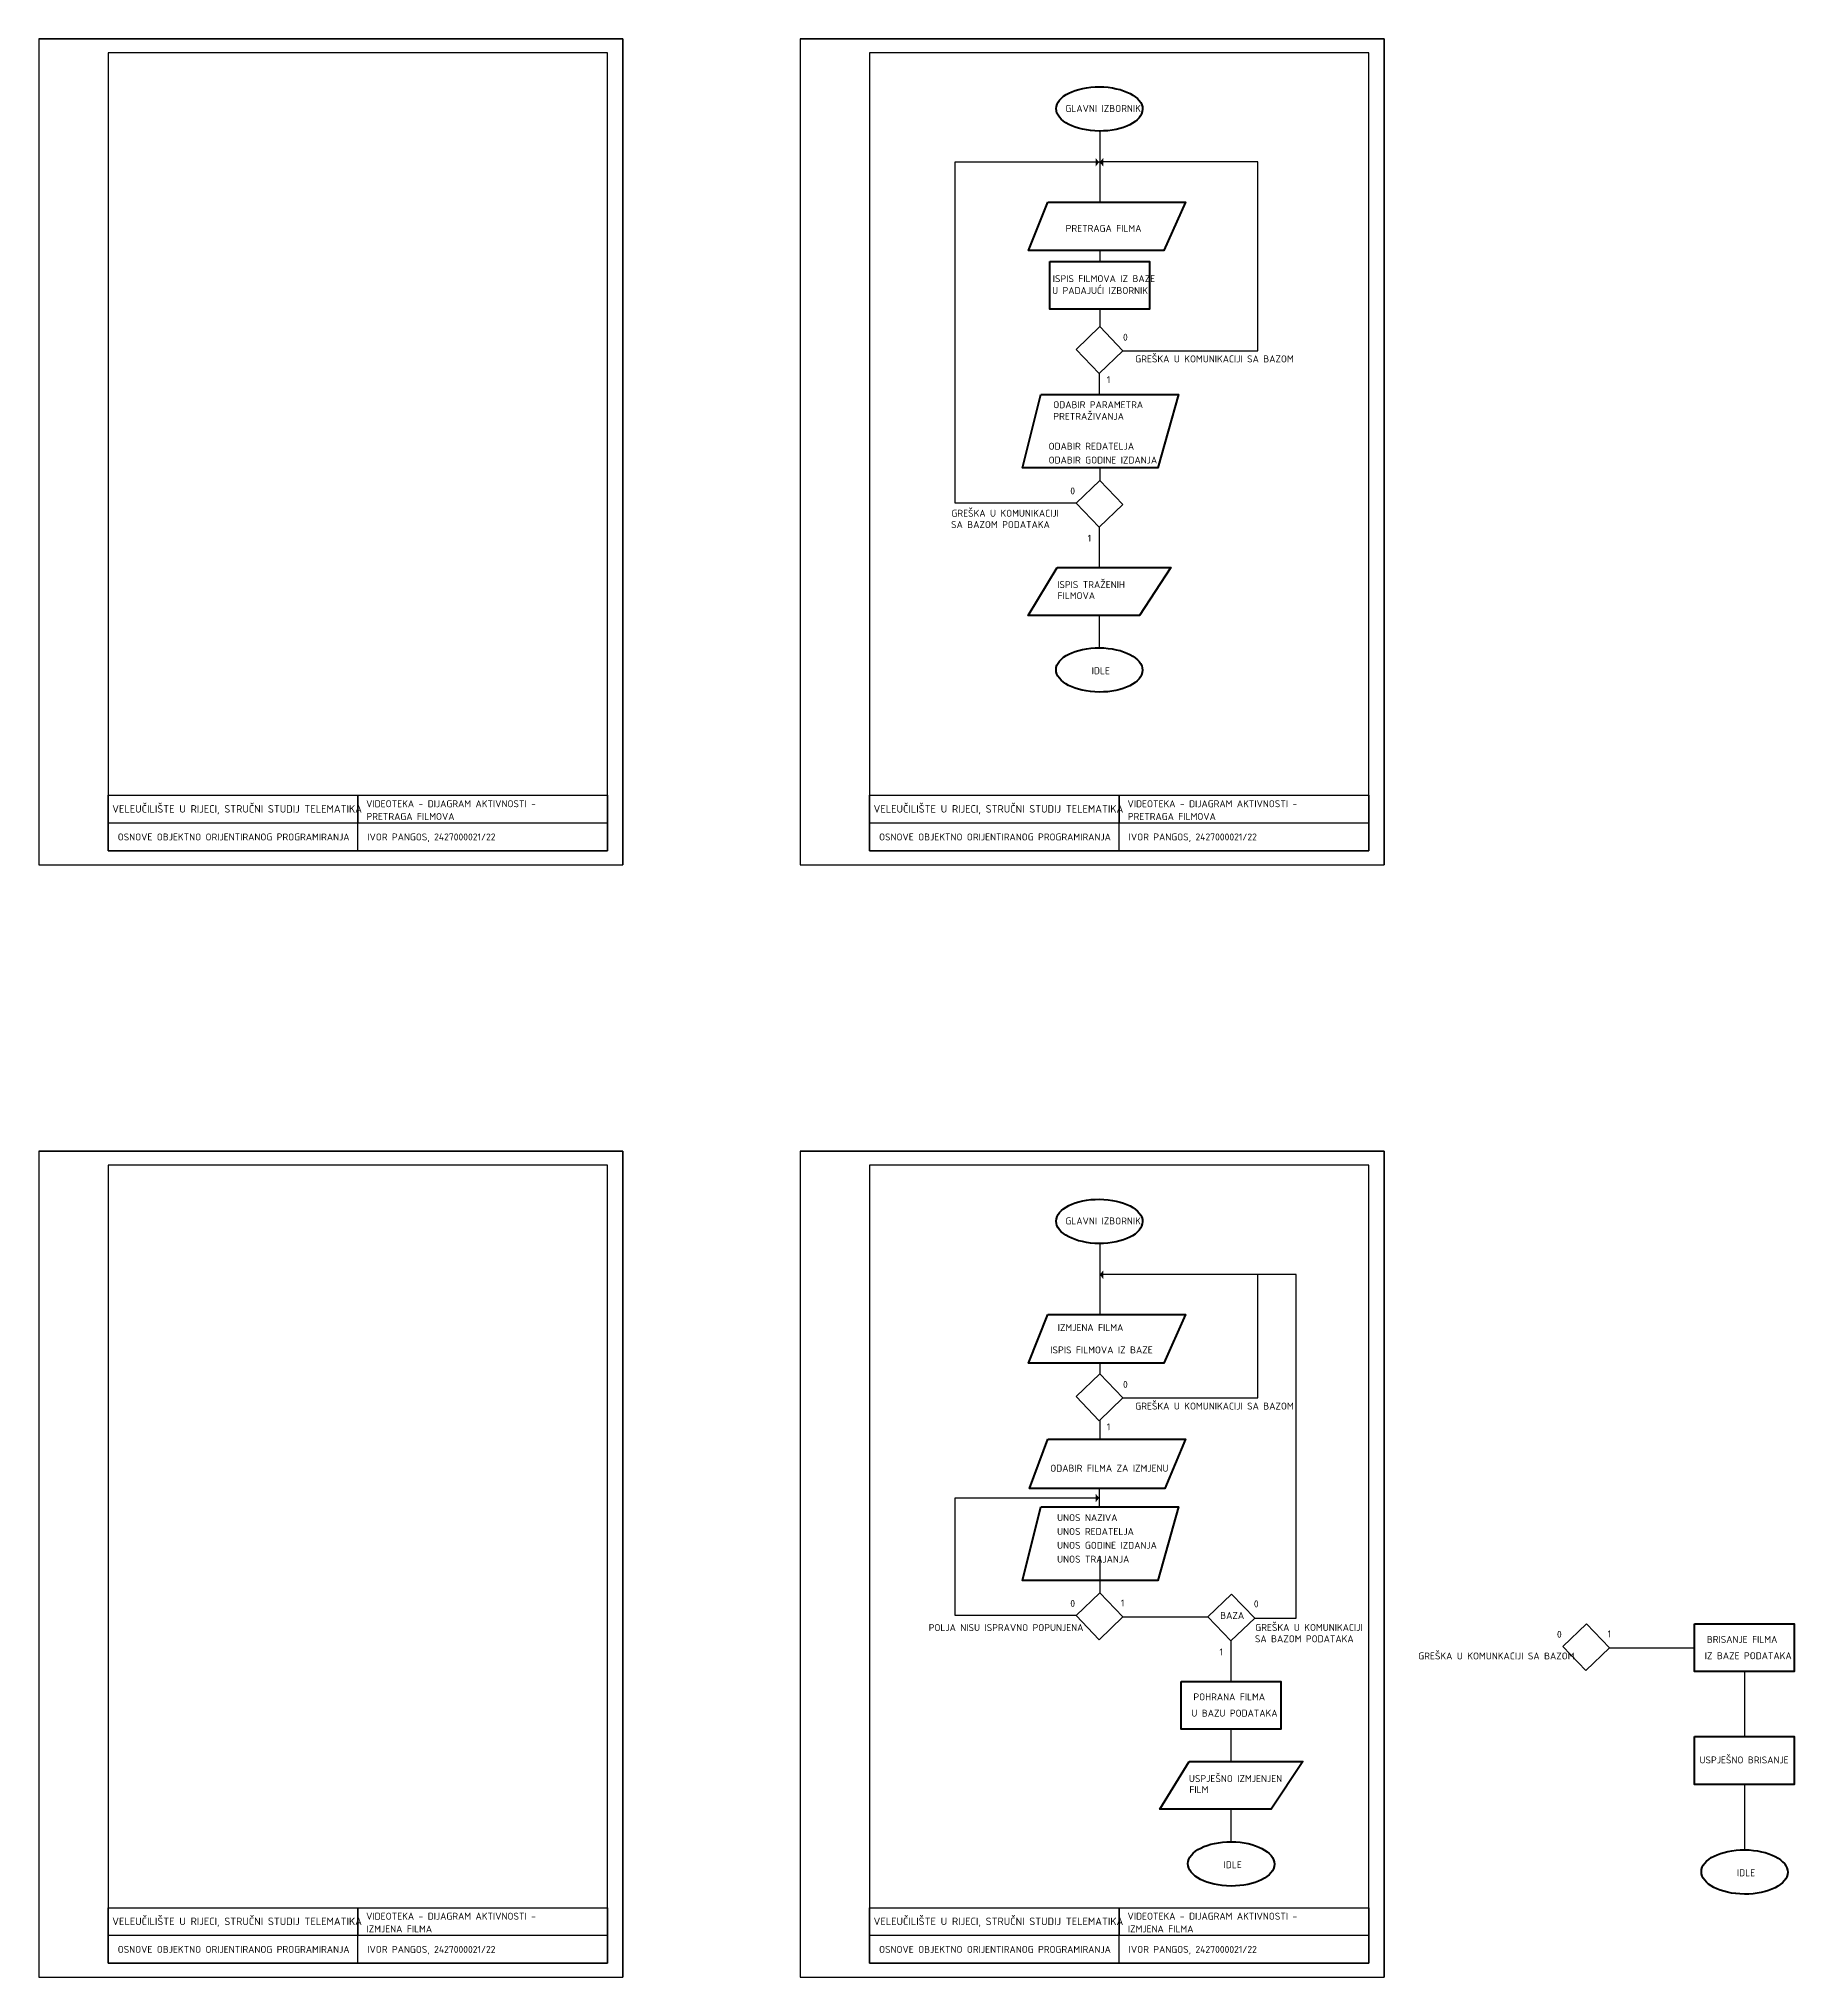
# Model space of a CAD drawing. Header units: millimetres. Extents: x -4325 to 12100, y -4000 to 50970.
# Drawn here: x -2737 to 3574, y 36000 to 42970 of the extents above; entities that cross this region are included whole.
import ezdxf

# ---------------------------------------------------------------- set-up
doc = ezdxf.new("R2010")
doc.units = ezdxf.units.MM
doc.header["$LTSCALE"] = 30
doc.layers.add('__DIJAGRAM_USE_CASE', color=20, linetype='Continuous', lineweight=40)
doc.layers.add('__VEZE', color=250, linetype='Continuous', lineweight=30)
for name, color, linetype in [('OKVIR', 7, 'Continuous'), ('OKVIR_unut-iRC', 7, 'Continuous'), ('OKVIR_unutarnji', 8, 'Continuous'), ('Pecat', 8, 'Continuous')]:
    doc.layers.add(name, color=color, linetype=linetype)
doc.styles.add('PECAT2', font='isocpeur.ttf')

# ---------------------------------------------------------------- blocks, each defined once
blk = doc.blocks.new('okvir 42x29.7')
for p, q in [((0, 2970), (2100, 2970)), ((2100, 2970), (2100, 0))]:
    blk.add_line(p, q)
at = {"color": 253}
for p, q in [((1147.5, 50), (1147.5, 250)), ((1147.5, 250), (1147.5, 150)), ((2045, 150), (250, 150))]:
    blk.add_line(p, q, dxfattribs=at)
at = {"color": 0}
blk.add_lwpolyline([(0, 0), (2100, 0), (2100, 2970), (0, 2970)], close=True, dxfattribs=at)
blk.add_lwpolyline([(250, 50), (250, 250), (2045, 250), (2045, 50), (250, 50)])
at = {"layer": 'OKVIR_unut-iRC', "color": 0}
blk.add_line((250, 50), (250, 110), dxfattribs=at)
at = {"layer": 'OKVIR_unutarnji'}
blk.add_lwpolyline([(250, 50), (2045, 50), (2045, 2920), (250, 2920)], close=True, dxfattribs=at)

msp = doc.modelspace()

# ---------------------------------------------------------------- hatches: boundary and pattern name
at = {"layer": '__VEZE'}
h = msp.add_hatch(color=256, dxfattribs=at)
h.dxf.hatch_style = 1
h.paths.add_polyline_path([(1075.1, 42526.5), (1062.6, 42541), (1062.6, 42526.5)])
h = msp.add_hatch(color=256, dxfattribs=at)
h.dxf.hatch_style = 1
h.paths.add_polyline_path([(1062.6, 42510.7), (1075.1, 42526.5), (1062.6, 42526.5)])
h = msp.add_hatch(color=256, dxfattribs=at)
h.dxf.hatch_style = 1
h.paths.add_polyline_path([(1077.3, 42526.5), (1089.7, 42541), (1089.7, 42526.5)])
h = msp.add_hatch(color=256, dxfattribs=at)
h.dxf.hatch_style = 1
h.paths.add_polyline_path([(1089.7, 42510.7), (1077.3, 42526.5), (1089.7, 42526.5)])
h = msp.add_hatch(color=256, dxfattribs=at)
h.dxf.hatch_style = 1
h.paths.add_polyline_path([(1077.3, 38526.5), (1089.7, 38541), (1089.7, 38526.5)])
h = msp.add_hatch(color=256, dxfattribs=at)
h.dxf.hatch_style = 1
h.paths.add_polyline_path([(1089.7, 38510.7), (1077.3, 38526.5), (1089.7, 38526.5)])
h = msp.add_hatch(color=256, dxfattribs=at)
h.dxf.hatch_style = 1
h.paths.add_polyline_path([(1075.1, 37723.6), (1062.6, 37738.2), (1062.6, 37723.6)])
h = msp.add_hatch(color=256, dxfattribs=at)
h.dxf.hatch_style = 1
h.paths.add_polyline_path([(1062.6, 37707.8), (1075.1, 37723.6), (1062.6, 37723.6)])

# ---------------------------------------------------------------- linework, layer by layer
at = {"layer": '__DIJAGRAM_USE_CASE'}
for points in [[(891, 42382.7), (1385.6, 42382.7), (1307.5, 42208.3), (821.5, 42208.3), (891, 42382.7)], [(898, 42169.6), (1256.5, 42169.6), (1256.5, 41998), (898, 41998), (898, 42169.6)], [(865.5, 41690.8), (1360.1, 41690.8), (1285.8, 41426.9), (799.8, 41426.9), (865.5, 41690.8)], [(924.7, 41068.5), (1333.4, 41068.5), (1219.8, 40896.8), (819.7, 40896.8), (924.7, 41068.5)], [(891, 38382.7), (1385.6, 38382.7), (1307.5, 38208.3), (821.5, 38208.3), (891, 38382.7)], [(891, 37934.9), (1385.6, 37934.9), (1311.3, 37757.8), (825.3, 37757.8), (891, 37934.9)], [(865.5, 37690.8), (1360.1, 37690.8), (1285.8, 37426.9), (799.8, 37426.9), (865.5, 37690.8)], [(3215.9, 37270.4), (3574.4, 37270.4), (3574.4, 37098.7), (3215.9, 37098.7), (3215.9, 37270.4)], [(1370, 37063.9), (1728.5, 37063.9), (1728.5, 36892.3), (1370, 36892.3), (1370, 37063.9)], [(3215.9, 36865.1), (3574.4, 36865.1), (3574.4, 36693.4), (3215.9, 36693.4), (3215.9, 36865.1)], [(1398.8, 36775.4), (1807.5, 36775.4), (1693.9, 36603.8), (1293.8, 36603.8), (1398.8, 36775.4)]]:
    msp.add_lwpolyline(points, dxfattribs=at)
for centre in [(1075.9, 42717.7), (1075.7, 40700.5), (1075.9, 38717.7), (1549.9, 36407.4), (3395.8, 36378.5)]:
    msp.add_ellipse(centre, major_axis=(-155.4, 1.1), ratio=0.511895, dxfattribs=at)
at = {"layer": '__VEZE'}
for p, q in [((1077.3, 42639.1), (1077.3, 42382.7)), ((1077.3, 42208.3), (1077.3, 42169.6)), ((1077.3, 41998), (1077.3, 41934.9)), ((1075.1, 41766.4), (1075.1, 41690.8)), ((1077.3, 41426.9), (1077.3, 41382.2)), ((1075.1, 41213.7), (1075.1, 41068.5)), ((1075.1, 40896.8), (1074.8, 40780)), ((1077.3, 38639.1), (1077.3, 38382.7)), ((1783, 38527.2), (1645.8, 38527.2)), ((1077.3, 38208.3), (1077.3, 38169.6)), ((1077.3, 38003.2), (1077.3, 37934.9)), ((1075.1, 37757.8), (1075.1, 37690.8)), ((1077.3, 37513.7), (1077.3, 37382.2)), ((1160.4, 37295.7), (1466.1, 37295.7)), ((1160.4, 37295.7), (1466.1, 37295.7)), ((1549.2, 37209.2), (1549.2, 37063.9)), ((2910.2, 37184.6), (3215.9, 37184.6)), ((3395.1, 37098.7), (3395.1, 36865.1)), ((1549.2, 36892.3), (1549.2, 36775.4)), ((3395.1, 36693.4), (3395.1, 36458)), ((1549.2, 36603.8), (1548.9, 36487))]:
    msp.add_line(p, q, dxfattribs=at)
for points in [[(992, 41300.3), (557.9, 41300.3), (557.9, 42527.1), (1075.1, 42527.2), (1075.1, 42527.2), (1075.1, 42527.2), (1075.1, 42527.2)], [(1160.4, 41848.4), (1645.8, 41848.4), (1645.8, 42527.2), (1077.3, 42527.2)], [(1160.4, 38083.1), (1645.8, 38083.1), (1645.8, 38527.2), (1077.3, 38527.2)], [(1634.5, 37291.1), (1783, 37291.1), (1783, 38319.3), (1783, 38527.2)], [(992, 37300.3), (557.9, 37300.3), (557.9, 37724.3), (1075.1, 37724.3), (1075.1, 37724.3), (1075.1, 37724.3), (1075.1, 37724.3)]]:
    msp.add_lwpolyline(points, dxfattribs=at)
for points in [[(1077.3, 41934.9), (1160.4, 41848.4), (1075.1, 41766.4), (992, 41852.9)], [(1077.3, 41382.2), (1160.4, 41295.7), (1075.1, 41213.7), (992, 41300.3)], [(1077.3, 38169.6), (1160.4, 38083.1), (1075.1, 38001.1), (992, 38087.7)], [(1077.3, 37382.2), (1160.4, 37295.7), (1075.1, 37213.7), (992, 37300.3)], [(1551.4, 37377.7), (1634.5, 37291.1), (1549.2, 37209.2), (1466.1, 37295.7)], [(2827.1, 37271.1), (2910.2, 37184.6), (2824.9, 37102.6), (2741.8, 37189.1)]]:
    msp.add_lwpolyline(points, close=True, dxfattribs=at)

# ---------------------------------------------------------------- block references
at = {"layer": 'OKVIR'}
for p in [(-2737.5, 40000), (0, 40000), (-2737.5, 36000), (0, 36000)]:
    msp.add_blockref('okvir 42x29.7', p, dxfattribs=at)

# ---------------------------------------------------------------- texts
at = {"layer": 'Pecat', "color": 7, "style": 'PECAT2'}
for s, height, p in [('GLAVNI IZBORNIK', 25, (954, 42706.8)), ('PRETRAGA FILMA', 25, (954.8, 42275.7)), ('ISPIS FILMOVA IZ BAZE', 25, (908.2, 42095)), ('U PADAJUĆI IZBORNIK', 25, (906.1, 42052.2)), ('0', 25, (1160.9, 41884.3)), ('GREŠKA U KOMUNIKACIJI SA BAZOM', 25, (1205.1, 41806.4)), ('1', 25, (1102.5, 41731.7)), ('ODABIR PARAMETRA', 25, (910.3, 41641.7)), ('PRETRAŽIVANJA', 25, (910.4, 41599.8)), ('ODABIR REDATELJA', 25, (893.5, 41492.4)), ('ODABIR GODINE IZDANJA', 25, (893.5, 41442.7)), ('0', 25, (971.4, 41331.6)), ('GREŠKA U KOMUNIKACIJI', 25, (544.1, 41251.4)), ('SA BAZOM PODATAKA', 25, (542.8, 41210.7)), ('1', 25, (1034, 41161.6)), ('ISPIS TRAŽENIH', 25, (924, 40994.9)), ('FILMOVA', 25, (925.6, 40955.2)), ('IDLE', 25, (1048.3, 40685.1)), ('VELEUČILIŠTE U RIJECI, STRUČNI STUDIJ TELEMATIKA', 27, (-2473.3, 40187.5)), ('VIDEOTEKA - DIJAGRAM AKTIVNOSTI -', 25, (-1560.3, 40206.9)), ('VELEUČILIŠTE U RIJECI, STRUČNI STUDIJ TELEMATIKA', 27, (264.2, 40187.5)), ('VIDEOTEKA - DIJAGRAM AKTIVNOSTI -', 25, (1177.2, 40206.9)), ('PRETRAGA FILMOVA', 25, (-1559.3, 40161.1)), ('PRETRAGA FILMOVA', 25, (1178.2, 40161.1)), ('OSNOVE OBJEKTNO ORIJENTIRANOG PROGRAMIRANJA', 25, (-2453.7, 40087.5)), ('IVOR PANGOS, 2427000021/22', 25, (-1556.2, 40087.5)), ('OSNOVE OBJEKTNO ORIJENTIRANOG PROGRAMIRANJA', 25, (283.8, 40087.5)), ('IVOR PANGOS, 2427000021/22', 25, (1181.3, 40087.5)), ('GLAVNI IZBORNIK', 25, (954, 38706.8)), ('IZMJENA FILMA', 25, (926.1, 38323.4)), ('ISPIS FILMOVA IZ BAZE', 25, (899.5, 38243)), ('0', 25, (1160.9, 38119)), ('GREŠKA U KOMUNIKACIJI SA BAZOM', 25, (1205.1, 38041.1)), ('1', 25, (1102.5, 37966.4)), ('ODABIR FILMA ZA IZMJENU', 25, (899.5, 37817.7)), ('UNOS NAZIVA', 25, (923.9, 37640)), ('UNOS REDATELJA', 25, (923.9, 37590.2)), ('UNOS GODINE IZDANJA', 25, (923.9, 37540.5)), ('UNOS TRAJANJA', 25, (923.9, 37490.7)), ('0', 25, (971.4, 37331.6)), ('1', 25, (1153.5, 37333.1)), ('BAZA', 25, (1510.5, 37288.3)), ('0', 25, (1631.4, 37330)), ('POLJA NISU ISPRAVNO POPUNJENA', 25, (462.3, 37244.7)), ('SA BAZOM PODATAKA', 25, (1635.2, 37204.4)), ('GREŠKA U KOMUNIKACIJI', 25, (1636.5, 37245.1)), ('0', 25, (2721.2, 37220.5)), ('1', 25, (2903.4, 37221.9)), ('BRISANJE FILMA', 25, (3260.1, 37202.1)), ('1', 25, (1508.1, 37157.1)), ('GREŠKA U KOMUNKACIJI SA BAZOM', 25, (2222.7, 37142.6)), ('IZ BAZE PODATAKA', 25, (3252.6, 37143.5)), ('POHRANA FILMA', 25, (1414.1, 36995.6)), ('U BAZU PODATAKA', 25, (1406.7, 36937)), ('USPJEŠNO BRISANJE', 25, (3233.9, 36768.8)), ('USPJEŠNO IZMJENJEN', 25, (1398.1, 36701.8)), ('FILM', 25, (1399.7, 36662.2)), ('IDLE', 25, (1522.4, 36392.1)), ('IDLE', 25, (3368.3, 36363.2)), ('VELEUČILIŠTE U RIJECI, STRUČNI STUDIJ TELEMATIKA', 27, (-2473.3, 36187.5)), ('VIDEOTEKA - DIJAGRAM AKTIVNOSTI -', 25, (-1560.3, 36206.9)), ('IZMJENA FILMA', 25, (-1559.3, 36161.1)), ('VELEUČILIŠTE U RIJECI, STRUČNI STUDIJ TELEMATIKA', 27, (264.2, 36187.5)), ('VIDEOTEKA - DIJAGRAM AKTIVNOSTI -', 25, (1177.2, 36206.9)), ('IZMJENA FILMA', 25, (1178.2, 36161.1)), ('OSNOVE OBJEKTNO ORIJENTIRANOG PROGRAMIRANJA', 25, (-2453.7, 36087.5)), ('IVOR PANGOS, 2427000021/22', 25, (-1556.2, 36087.5)), ('OSNOVE OBJEKTNO ORIJENTIRANOG PROGRAMIRANJA', 25, (283.8, 36087.5)), ('IVOR PANGOS, 2427000021/22', 25, (1181.3, 36087.5))]:
    msp.add_text(s, height=height, dxfattribs=at).set_placement(p)

doc.saveas('drawing.dxf')
